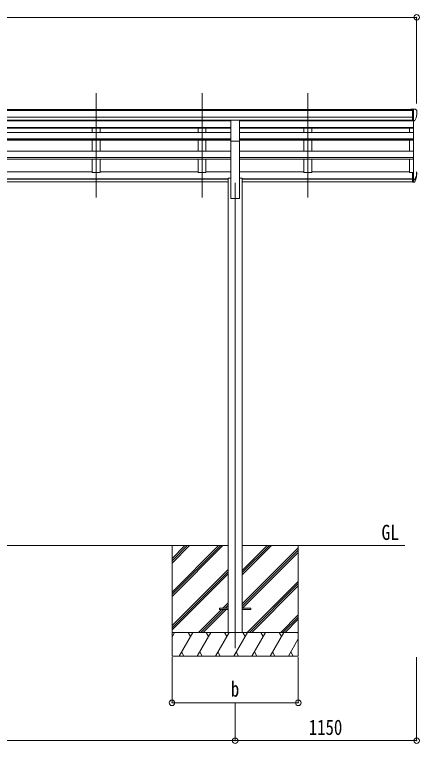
# Model space of a CAD drawing. Units: millimetres at full size; details may follow other scales. Extents: x -9783 to 33612, y -6828 to 11398.
# Drawn here: x 24060 to 26625, y -3952 to 668 of the extents above; entities that cross this region are included whole.
import ezdxf
from ezdxf.enums import TextEntityAlignment as Align

# ---------------------------------------------------------------- set-up
doc = ezdxf.new("R2010")
doc.units = ezdxf.units.MM
doc.header["$LTSCALE"] = 35
doc.header["$PDMODE"] = 32
doc.header["$PDSIZE"] = 35
for name, color, linetype, lineweight in [('0-0_0', 7, 'Continuous', 9), ('0-1_本体', 4, 'Continuous', 9), ('0-2_部品', 7, 'Continuous', 9), ('0-8_PARTS2', 6, 'Continuous', 9), ('0-A_寸法', 6, 'Continuous', 9)]:
    doc.layers.add(name, color=color, linetype=linetype, lineweight=lineweight)
doc.styles.add('ＭＳ ゴシック', font='')
doc.styles.get('ＭＳ ゴシック').set_extended_font_data('MS Gothic')

msp = doc.modelspace()

# ---------------------------------------------------------------- linework, layer by layer
at = {"layer": '0-0_0'}
for p, q in [((22402.81, -2698.21), (25412.41, -2698.21)), ((25057.61, -2698.21), (25057.61, -3398.21)), ((25057.61, -2992.38), (25351.79, -2698.21)), ((25057.61, -3006.52), (25365.93, -2698.21)), ((25057.61, -3020.67), (25380.07, -2698.21)), ((25057.61, -2808.54), (25167.94, -2698.21)), ((25057.61, -2794.39), (25153.8, -2698.21)), ((25057.61, -2780.25), (25139.66, -2698.21)), ((25502.81, -2698.21), (26533.61, -2698.21)), ((25502.81, -2883.84), (25688.44, -2698.21)), ((25502.81, -2869.69), (25674.3, -2698.21)), ((25502.81, -2855.55), (25660.16, -2698.21)), ((25502.81, -3067.68), (25857.61, -2712.89)), ((25857.61, -2698.21), (25857.61, -3398.21)), ((25502.81, -3081.82), (25857.61, -2727.03)), ((25505.07, -3093.71), (25857.61, -2741.17)), ((25057.61, -3204.51), (25412.41, -2849.72)), ((25057.61, -3218.66), (25412.41, -2863.86)), ((25057.61, -3232.8), (25412.41, -2878)), ((25534.42, -3248.21), (25857.61, -2925.02)), ((25548.56, -3248.21), (25857.61, -2939.16)), ((25562.7, -3248.21), (25857.61, -2953.3)), ((25380.55, -3093.71), (25412.41, -3061.85)), ((25394.69, -3093.71), (25412.41, -3075.99)), ((25408.83, -3093.71), (25412.41, -3090.13)), ((25226.05, -3248.21), (25371.55, -3102.71)), ((25240.19, -3248.21), (25385.69, -3102.71)), ((25254.33, -3248.21), (25399.83, -3102.71)), ((25746.55, -3248.21), (25857.61, -3137.15)), ((25760.69, -3248.21), (25857.61, -3151.29)), ((25774.83, -3248.21), (25857.61, -3165.43)), ((25857.61, -3248.21), (25057.61, -3248.21)), ((25057.61, -3275.71), (25073.49, -3248.21)), ((25102.35, -3398.21), (25188.96, -3248.21)), ((25173.96, -3274.19), (25158.96, -3248.2)), ((25217.83, -3398.2), (25304.43, -3248.21)), ((25289.43, -3274.19), (25274.42, -3248.21)), ((25333.29, -3398.21), (25419.9, -3248.21)), ((25404.9, -3274.19), (25389.9, -3248.21)), ((25448.76, -3398.21), (25535.37, -3248.21)), ((25520.37, -3274.19), (25505.37, -3248.2)), ((25564.24, -3398.21), (25650.84, -3248.21)), ((25635.84, -3274.19), (25620.84, -3248.21)), ((25679.71, -3398.21), (25766.31, -3248.21)), ((25736.31, -3248.21), (25751.31, -3274.19)), ((25851.78, -3248.21), (25857.61, -3258.31)), ((25795.18, -3398.21), (25857.61, -3290.07)), ((25117.35, -3372.23), (25132.35, -3398.21)), ((25232.82, -3372.23), (25247.82, -3398.2)), ((25348.29, -3372.22), (25363.29, -3398.21)), ((25463.76, -3372.23), (25478.76, -3398.21)), ((25579.23, -3372.23), (25594.23, -3398.21)), ((25694.7, -3372.23), (25709.7, -3398.21)), ((25810.17, -3372.23), (25825.17, -3398.21)), ((25057.61, -3398.21), (25857.61, -3398.21))]:
    msp.add_line(p, q, dxfattribs=at)
at = {"layer": '0-1_本体'}
for p, q in [((21234.11, 65.92), (26581.11, 65.92)), ((21234.11, 60.57), (26581.11, 60.57)), ((21234.11, 17.04), (26581.11, 17.03)), ((21234.11, -0.63), (26581.11, -0.63)), ((25430.11, -5.47), (22385.11, -5.47)), ((24552.61, -3.01), (24552.61, -5.47)), ((24602.61, -3.01), (24602.61, -5.47)), ((25222.61, -3.01), (25222.61, -5.47)), ((25272.61, -3.01), (25272.61, -5.47)), ((25485.11, -3.13), (26581.11, -3.13)), ((25485.11, -5.47), (26587.61, -5.47)), ((25892.61, -3.01), (25892.61, -5.47)), ((25942.61, -3.01), (25942.61, -5.47)), ((26587.61, -5.47), (26587.61, -332.91)), ((25430.11, -47.67), (22385.11, -47.67)), ((25430.11, -49.06), (22385.11, -49.06)), ((25430.11, -52.75), (22385.11, -52.75)), ((25430.11, -80), (22385.11, -80)), ((24552.61, -52.75), (24552.61, -80)), ((24602.61, -52.75), (24602.61, -80)), ((25222.61, -52.75), (25222.61, -80)), ((25272.61, -52.75), (25272.61, -80)), ((25485.11, -47.67), (26587.61, -47.67)), ((25485.11, -49.06), (26587.61, -49.06)), ((25485.11, -52.75), (26587.61, -52.75)), ((25485.11, -80), (26587.61, -80)), ((25892.61, -52.75), (25892.61, -80)), ((25942.61, -52.75), (25942.61, -80)), ((26562.61, -80), (26562.61, -52.75)), ((25430.11, -120.73), (22385.11, -120.73)), ((25430.11, -122.21), (22385.11, -122.21)), ((25430.11, -129.02), (22385.11, -129.02)), ((24552.61, -129.02), (24552.61, -198.51)), ((24602.61, -129.02), (24602.61, -198.51)), ((25222.61, -129.02), (25222.61, -198.51)), ((25272.61, -129.02), (25272.61, -198.51)), ((25430.11, -498.21), (25430.11, -134.26)), ((25485.11, -120.73), (26587.61, -120.73)), ((25485.11, -122.21), (26587.61, -122.21)), ((25485.11, -129.02), (26587.61, -129.02)), ((25485.11, -498.21), (25485.11, -134.26)), ((25892.61, -129.02), (25892.61, -198.51)), ((25942.61, -129.02), (25942.61, -198.51)), ((26562.61, -198.51), (26562.61, -129.02)), ((25430.11, -198.51), (22385.11, -198.51)), ((25485.11, -198.51), (26587.61, -198.51)), ((25430.11, -237.82), (22385.11, -237.82)), ((25430.11, -239.31), (22385.11, -239.31)), ((25430.11, -248.78), (22385.11, -248.78)), ((24552.61, -248.78), (24552.61, -333.74)), ((25222.61, -248.78), (25222.61, -333.74)), ((25485.11, -237.82), (26587.61, -237.82)), ((25485.11, -239.31), (26587.61, -239.31)), ((25485.11, -248.78), (26587.61, -248.78)), ((25892.61, -248.78), (25892.61, -333.74)), ((26562.61, -333.74), (26562.61, -248.78)), ((23932.61, -328.94), (24552.61, -328.94)), ((24602.61, -328.94), (25222.61, -328.94)), ((25272.61, -328.94), (25430.11, -328.94)), ((25412.41, -368.21), (25412.41, -3248.21)), ((25412.41, -368.21), (25430.11, -368.21)), ((25485.11, -328.94), (25892.61, -328.94)), ((25485.11, -368.21), (25502.81, -368.21)), ((25502.81, -368.21), (25502.81, -3248.21)), ((25942.61, -328.94), (26562.61, -328.94)), ((26581.11, -333.74), (26562.61, -333.74)), ((22402.81, -373.24), (25412.41, -373.24)), ((22402.81, -374.62), (25412.41, -374.62)), ((22402.81, -391.8), (25412.41, -391.8)), ((25502.81, -373.24), (26581.11, -373.24)), ((25502.81, -374.62), (26581.11, -374.62)), ((25502.81, -391.8), (26581.11, -391.8)), ((25430.11, -498.21), (25485.11, -498.21))]:
    msp.add_line(p, q, dxfattribs=at)
for points in [[(22385.11, -3.01), (25247.61, -3.13), (25430.11, -3.13)], [(24602.61, -248.78), (24602.61, -333.74), (24552.61, -333.74)], [(25272.61, -248.78), (25272.61, -333.74), (25222.61, -333.74)], [(25942.61, -248.78), (25942.61, -333.74), (25892.61, -333.74)]]:
    msp.add_lwpolyline(points, dxfattribs=at)
at = {"layer": '0-2_部品'}
for p, q in [((26581.11, 67.52), (26571.11, 67.43)), ((26571.11, 65.92), (26571.11, 67.43)), ((26581.11, -4.47), (26581.11, 67.52)), ((26599.61, 67.52), (26581.11, 67.52)), ((26587.61, -5.47), (26587.61, 67.52)), ((26599.61, 67.52), (26601.94, 67.38)), ((26602.7, 66.95), (26606.77, 61.14)), ((26609.61, 58.15), (26609.61, 57.52)), ((26595.23, -3.65), (26604.51, 12.41)), ((25430.11, -2.35), (25485.11, -2.35)), ((25430.11, -134.42), (25430.11, -2.35)), ((25485.11, -134.42), (25485.11, -2.35)), ((26581.11, -4.47), (26587.61, -4.47)), ((26587.61, -5.47), (26592.82, -5.15)), ((25430.11, -134.42), (25485.11, -134.42)), ((26581.11, -332.91), (26581.11, -393.97)), ((26581.11, -332.91), (26587.61, -332.91)), ((26587.61, -332.91), (26587.61, -394.79)), ((26594.04, -376.87), (26603.8, -358.46)), ((26605.22, -358.95), (26595.05, -378.12)), ((26581.11, -371.22), (26587.61, -371.22)), ((26581.11, -376.62), (26587.61, -376.62)), ((26581.11, -393.97), (26587.61, -393.97)), ((26587.61, -377.62), (26592.74, -377.62)), ((26587.61, -379.62), (26592.45, -379.62)), ((26587.61, -394.79), (26592.45, -394.79)), ((26602.63, -375.81), (26595.05, -393.29))]:
    msp.add_line(p, q, dxfattribs=at)
at = {"layer": '0-2_部品', "color": 4}
for p, q in [((25357.61, -3093.71), (25357.61, -3102.71)), ((25412.41, -3093.71), (25357.61, -3093.71)), ((25557.21, -3093.71), (25502.41, -3093.71)), ((25412.41, -3102.71), (25357.61, -3102.71))]:
    msp.add_line(p, q, dxfattribs=at)
msp.add_lwpolyline([(25557.21, -3093.71), (25557.21, -3102.71), (25502.41, -3102.71)], dxfattribs=at)
at = {"layer": '0-2_部品'}
for centre, radius, start, end in [((26601.88, 66.38), 1, 35, 86.5), ((26407.61, 57.52), 202, 347.09739, 0), ((26606.61, 58.15), 3, 0, 87), ((26592.63, -2.15), 3, 273.5, 330), ((26474.39, -339.73), 133.22, 344.28698, 356.72013), ((26519.66, -332.5), 88.05, 342.78929, 2.77608), ((26518.95, -336.78), 89.07, 345.58812, 5.50424), ((26592.45, -376.62), 3, 270, 330), ((26592.45, -391.79), 3, 270, 330), ((26592.74, -376.12), 1.5, 270, 330)]:
    msp.add_arc(centre, radius, start, end, dxfattribs=at)
at = {"layer": '0-8_PARTS2', "color": 2}
for p, q in [((24577.61, -492), (24577.61, 170.52)), ((25247.61, -492), (25247.61, 170.52)), ((25917.61, -492), (25917.61, 170.52)), ((25457.61, -398.21), (25457.61, -3348.21))]:
    msp.add_line(p, q, dxfattribs=at)
at = {"layer": '0-A_寸法'}
for p, q in [((21207.61, 650.15), (26607.61, 650.15)), ((26607.61, 650.15), (26607.61, 104.53)), ((25057.61, -3694.59), (25057.61, -3405.62)), ((25857.61, -3694.59), (25857.61, -3405.62)), ((26607.61, -3934.57), (26607.61, -3405.62)), ((25057.61, -3694.59), (25857.61, -3694.59)), ((25457.61, -3934.57), (25457.61, -3694.59)), ((22357.61, -3934.57), (25457.61, -3934.57)), ((25457.61, -3934.57), (26607.61, -3934.57))]:
    msp.add_line(p, q, dxfattribs=at)
for p in [(26607.61, 650.15), (25057.61, -3694.59), (25857.61, -3694.59), (25457.61, -3934.57), (26607.61, -3934.57)]:
    msp.add_point(p, dxfattribs=at)

# ---------------------------------------------------------------- texts
at = {"layer": '0-0_0', "style": 'ＭＳ ゴシック', "width": 0.85}
msp.add_text('GL', height=96.22, dxfattribs=at).set_placement((26384.71, -2691.27), align=Align.BOTTOM_LEFT)
at = {"layer": '0-A_寸法', "color": 7, "style": 'ＭＳ ゴシック', "width": 0.8}
for s, p in [('b', (25430.48, -3685.09)), ('1150', (25924.11, -3927.57))]:
    msp.add_text(s, height=97.51, dxfattribs=at).set_placement(p, align=Align.BOTTOM_LEFT)

doc.saveas('drawing.dxf')
